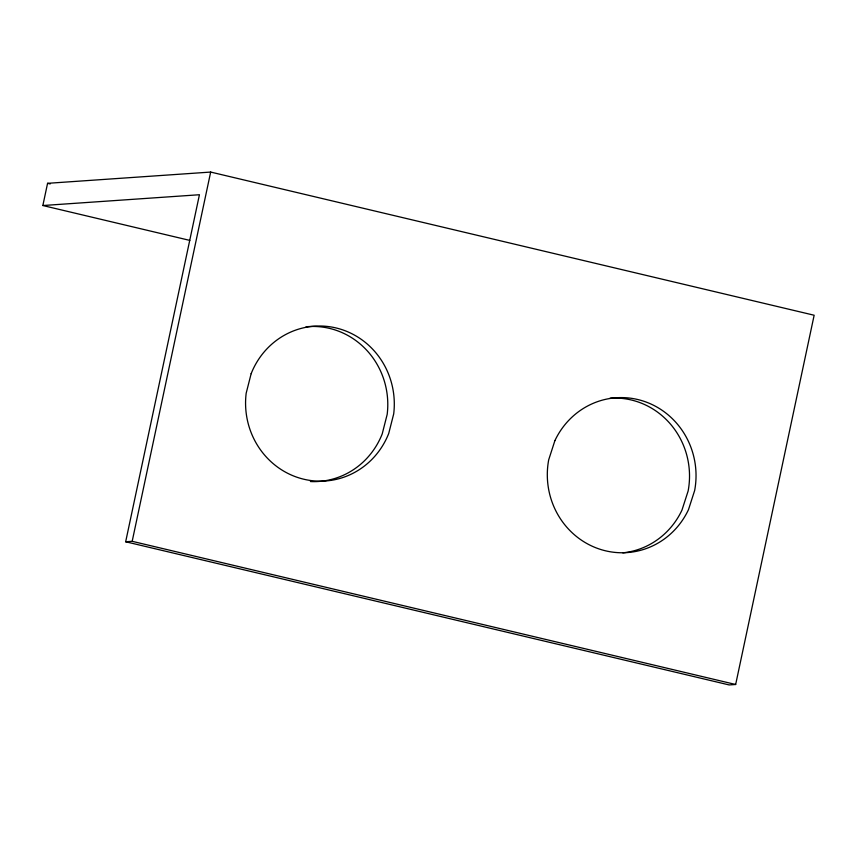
<?xml version="1.0" encoding="UTF-8"?>
<svg xmlns="http://www.w3.org/2000/svg" width="857" height="857" viewBox="0 0 857 857"><rect width="100%" height="100%" fill="white"/><g stroke="black" fill="none" stroke-linecap="round" stroke-linejoin="round"><path stroke-width="1.29" d="M42.85 205.53L47.574 183.323L210.672 172.064L814.15 315.237L735.66 684.486L729.146 684.936L125.668 541.763L199.435 194.732L42.85 205.53L189.815 240.399M125.668 541.763L132.182 541.313L210.672 172.064M47.574 183.323L50.177 183.944M132.182 541.313L735.66 684.486M306.045 326.785A77.601 74.345 86.1 0 1 387.182 414.381L382.211 433.931A77.601 74.345 86.1 0 1 310.395 481.548M610.066 398.184A77.601 74.345 86.1 0 1 688.139 490.975L681.958 510.14A77.601 74.345 86.1 0 1 622.814 552.84M251.144 373.695L246.173 393.245A77.601 74.345 86.1 0 0 300.914 478.474A77.601 74.345 86.1 0 0 388.724 433.481L393.695 413.931A77.601 74.345 86.1 0 0 338.954 328.702A77.601 74.345 86.1 0 0 251.144 373.695M554.886 440.659L548.694 459.823A77.601 74.345 86.1 0 0 597.993 548.576A77.601 74.345 86.1 0 0 688.471 509.69L694.652 490.525A77.601 74.345 86.1 0 0 645.364 401.772A77.601 74.345 86.1 0 0 554.886 440.659"/></g></svg>
